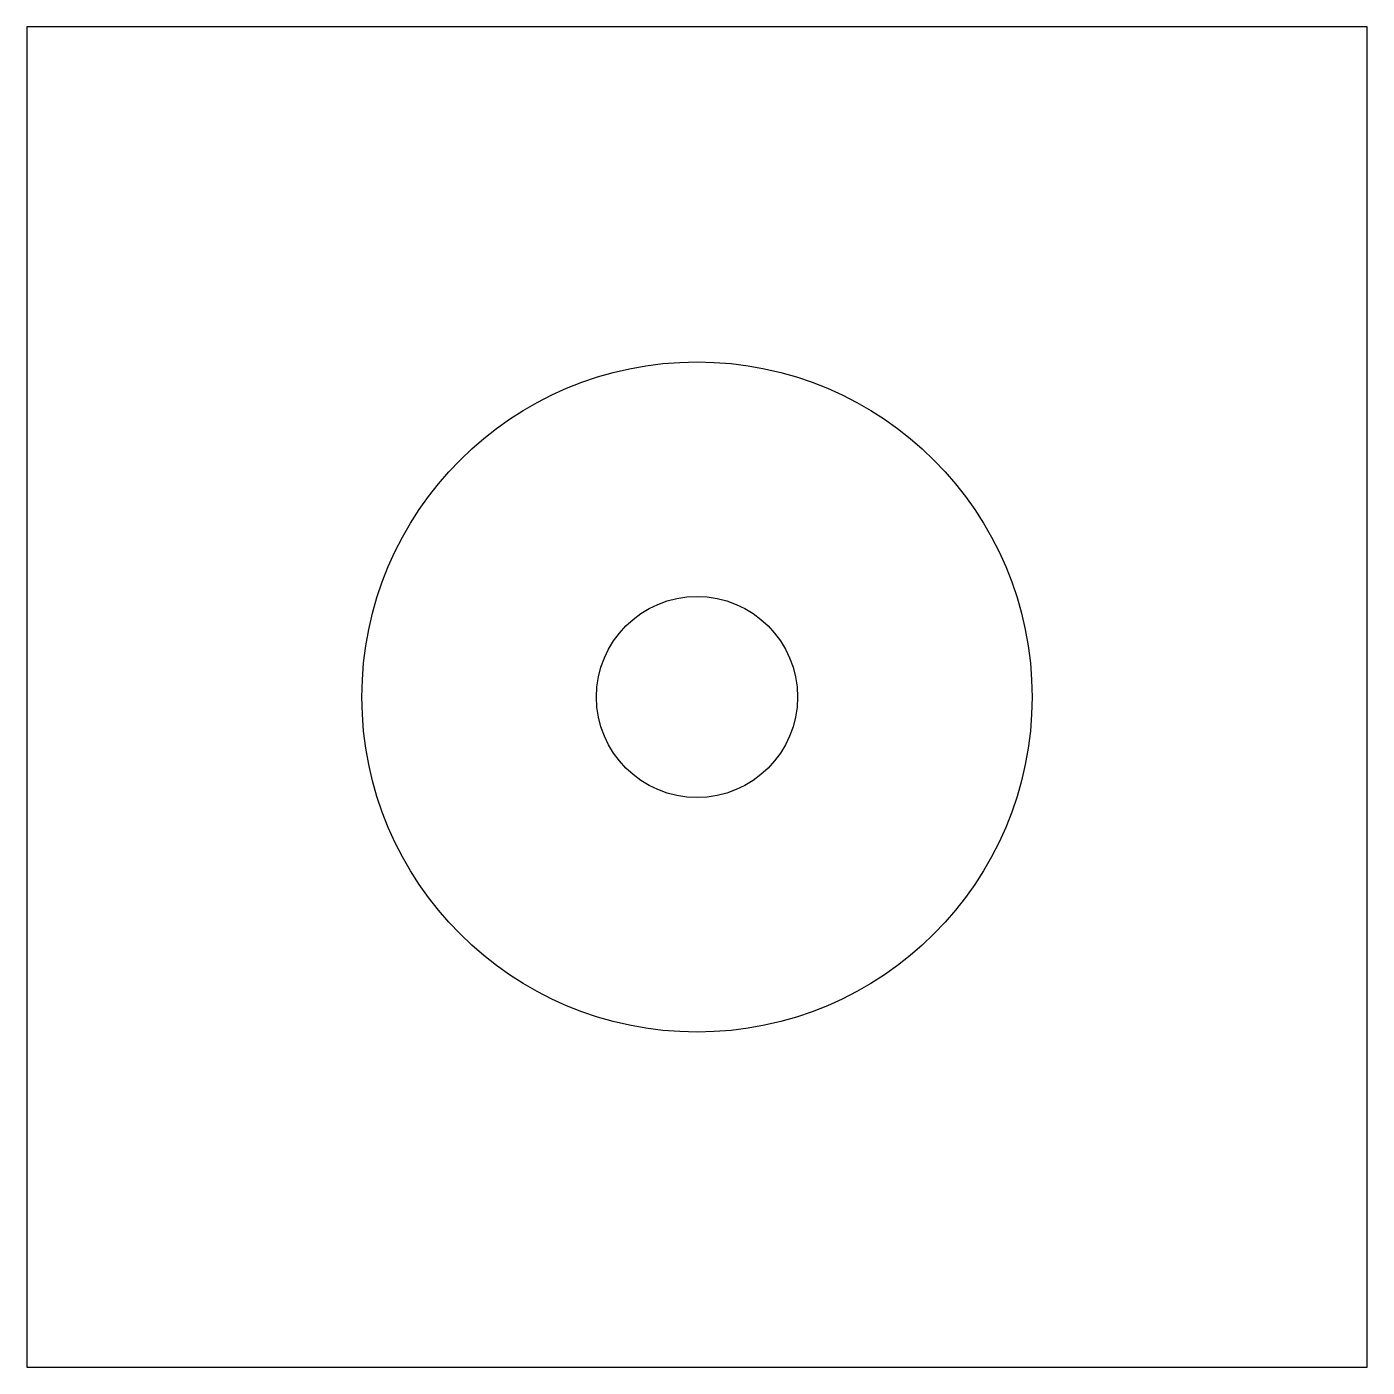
# Model space of a CAD drawing. Header units: millimetres. Extents: x 0 to 40, y 0 to 40.
import ezdxf

# ---------------------------------------------------------------- set-up
doc = ezdxf.new("R2010")
doc.units = ezdxf.units.MM

msp = doc.modelspace()

# ---------------------------------------------------------------- linework, layer by layer
for p, q in [((40, 40), (0, 40)), ((0, 40), (0, 0)), ((40, 0), (40, 40)), ((0, 0), (40, 0))]:
    msp.add_line(p, q)
for radius in [10, 3]:
    msp.add_circle((20, 20), radius)

doc.saveas('drawing.dxf')
